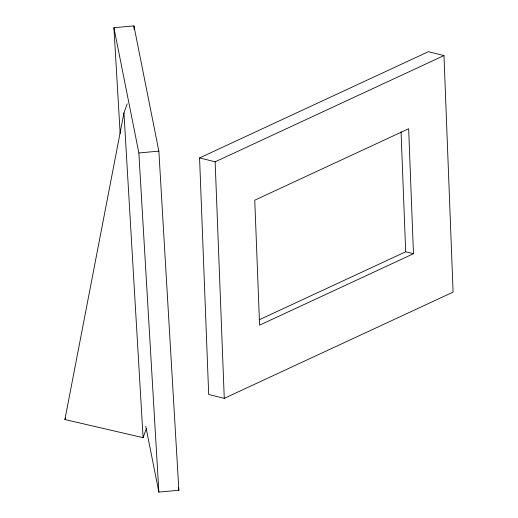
<?xml version="1.0" encoding="UTF-8"?>
<svg xmlns="http://www.w3.org/2000/svg" width="518" height="518" viewBox="0 0 518 518"><rect width="100%" height="100%" fill="white"/><g stroke="black" fill="none" stroke-linecap="round" stroke-linejoin="round"><path stroke-width="0.78" d="M146.361 428.632L143.097 437.684L64.905 419.535L123.951 112.93L127.208 103.872M64.905 419.535L65.449 418.026M199.566 157.919L428.399 51.69L443.978 55.568L453.095 292.113L224.262 398.348L208.683 394.463L199.566 157.919L215.145 161.804L443.978 55.568M259.123 319.82L405.678 251.787L413.468 253.729L408.65 128.749L254.765 200.188L259.583 325.168L413.468 253.729M120.163 133.514L113.921 27.732L133.929 25.9L158.864 151.133L178.865 490.268L158.864 492.1L145.759 426.314M113.921 27.732L138.863 152.965L158.864 151.133M178.393 487.891L178.865 490.268M133.929 25.9L134.117 29.131M138.863 152.965L158.864 492.1M123.951 112.93L143.097 437.684M401.049 131.65L405.678 251.787M215.145 161.804L224.262 398.348"/></g></svg>
